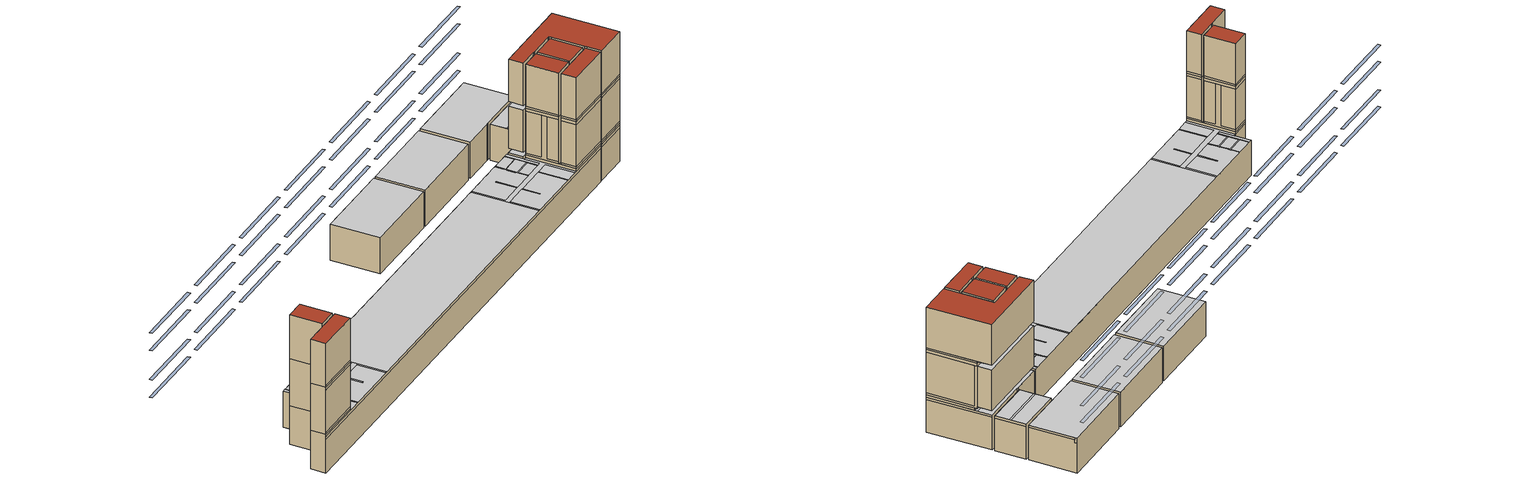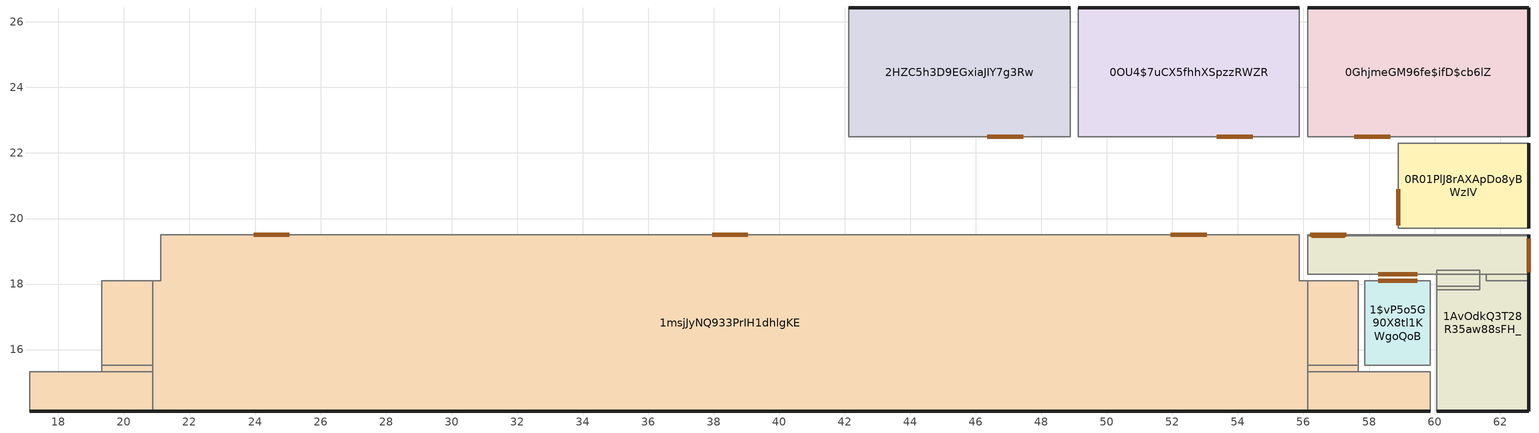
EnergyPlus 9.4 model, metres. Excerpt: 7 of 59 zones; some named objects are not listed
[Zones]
0GhjmeGM96fe$ifD$cb6lZ
 floor ground (BPS-GroundFloor_3_0.04_0.06_0.16): 62.88,26.43 62.88,22.5 56.12,22.5 56.12,26.43 z-3.37
 wall outside (BPS-OuterWall_2_0.175_0.07): 62.88,26.43 56.12,26.43 z-3.37:-0.37; 62.88,26.23 62.88,26.43 z-0.82:-0.37; 62.88,22.5,-0.57 62.88,22.5,-3.37 62.88,26.43,-3.37 62.88,26.43,-0.82 62.88,26.23,-0.82 62.88,26.23,-0.57
 wall to 11z9ZHoCXA7OolC51xExZR (BPS-InnerWall_3_0.01_0.15_0.01): 56.12,22.5 58.7,22.5 z-3.37:-0.37
 wall adiabatic (BPS-InnerWall_3_0.01_0.15_0.01): 58.7,22.5 58.9,22.5 z-3.37:-0.37; 62.88,22.5 62.88,26.23 z-0.57:-0.37
 wall to 0R01PlJ8rAXApDo8yBWzIV (BPS-InnerWall_3_0.01_0.15_0.01): 58.9,22.5 62.88,22.5 z-3.37:-0.37
 wall to 0OU4$7uCX5fhhXSpzzRWZR (BPS-InnerWall_3_0.01_0.15_0.01): 56.12,26.43 56.12,22.5 z-3.37:-0.37
 door inside (BPS-InnerDoor_1_0.05): 57.55,22.5 58.65,22.5 z-3.37:-1.23
 ceiling to 1m_aCPYurDTu1AgV9_elxt (BPS-InnerFloor_3_0.04_0.06_0.16): 62.88,22.5 62.88,26.43 56.12,26.43 56.12,22.5 z-0.37
0OU4$7uCX5fhhXSpzzRWZR
 floor ground (BPS-GroundFloor_3_0.04_0.06_0.16): 55.88,26.43 55.88,22.5 49.12,22.5 49.12,26.43 z-3.37
 wall outside (BPS-OuterWall_2_0.175_0.07): 55.88,26.43 49.12,26.43 z-3.37:-0.37
 wall to 11z9ZHoCXA7OolC51xExZR (BPS-InnerWall_3_0.01_0.15_0.01): 49.12,22.5 55.88,22.5 z-3.37:-0.37
 wall to 2HZC5h3D9EGxiaJIY7g3Rw (BPS-InnerWall_3_0.01_0.15_0.01): 49.12,26.43 49.12,22.5 z-3.37:-0.37
 door inside (BPS-InnerDoor_1_0.05): 53.35,22.5 54.45,22.5 z-3.37:-1.23
 ceiling to 0MDTd89FHE$vYVwlsEClOU (BPS-InnerFloor_3_0.04_0.06_0.16): 55.88,22.5 55.88,26.43 49.12,26.43 49.12,22.5 z-0.37
0R01PlJ8rAXApDo8yBWzIV
 floor ground (BPS-GroundFloor_3_0.04_0.06_0.16): 62.88,22.3 62.88,19.7 58.9,19.7 58.9,22.3 z-3.37
 wall outside (BPS-OuterWall_2_0.175_0.07): 62.88,19.7 62.88,22.3 z-3.37:-0.57
 wall to 1AvOdkQ3T28R35aw88sFH_ (BPS-InnerWall_3_0.01_0.15_0.01): 58.9,19.7 62.88,19.7 z-3.37:-0.37
 wall to 11z9ZHoCXA7OolC51xExZR (BPS-InnerWall_3_0.01_0.15_0.01): 58.9,22.3 58.9,19.7 z-3.37:-0.37
 wall adiabatic (BPS-InnerWall_3_0.01_0.15_0.01): 62.88,19.7 62.88,22.3 z-0.57:-0.37
 door inside (BPS-InnerDoor_1_0.05): 58.9,20.89 58.9,19.8 z-3.37:-1.32
 ceiling to 1m_aCPYurDTu1AgV9_elxt (BPS-InnerFloor_3_0.04_0.06_0.16): 62.88,21.05 62.88,22.3 58.9,22.3 58.9,21.05 z-0.37
 ceiling adiabatic (BPS-InnerFloor_3_0.04_0.06_0.16): 62.88,20.9 62.88,21.05 58.9,21.05 58.9,20.9 z-0.37; 62.88,19.7 62.88,19.73 58.9,19.73 58.9,19.7 z-0.37
 ceiling to 1Pa4Dm1xXFOuQ42mT39OUf (BPS-InnerFloor_3_0.04_0.06_0.16): 62.88,19.73 62.88,20.9 58.9,20.9 58.9,19.73 z-0.37
1$vP5o5G90X8tl1KWgoQoB
 floor ground (BPS-GroundFloor_3_0.04_0.06_0.16): 59.88,18.1 59.88,15.53 57.88,15.53 57.88,18.1 z-3.37
 wall to 1msjJyNQ933PrIH1dhlgKE (BPS-InnerWall_3_0.01_0.15_0.01): 57.88,18.1 57.88,15.53 59.88,15.53 z-3.37:-0.15; 57.88,18.1 57.88,15.53 59.88,15.53 z-0.15:3.75; 57.88,18.1 57.88,15.53 59.88,15.53 z3.75:7.4
 wall to 1AvOdkQ3T28R35aw88sFH_ (BPS-InnerWall_3_0.01_0.15_0.01): 59.88,18.1 57.88,18.1 z0:3.5; 59.88,18.1 57.88,18.1 z3.9:7.4; 59.88,18.1 57.88,18.1 z-3.37:-0.37; 59.88,15.53 59.88,18.1 z3.75:7.4; 59.88,15.53,3.75 59.88,15.53,-0.15 59.88,17.94,-0.15 59.88,17.94,0 59.88,18.1,0 59.88,18.1,3.75; 59.88,15.53,-0.15 59.88,15.53,-3.37 59.88,18.1,-3.37 59.88,18.1,-0.37 59.88,17.82,-0.37 59.88,17.82,-0.15
 wall adiabatic (BPS-InnerWall_3_0.01_0.15_0.01): 58.27,18.1 57.88,18.1 / 59.88,17.94 59.88,18.1 59.48,18.1 z-0.15:0; 59.88,18.1 57.88,18.1 z3.5:3.75; 58.27,18.1 57.88,18.1 / 59.88,18.1 59.48,18.1 z3.75:3.9; 59.88,17.82 59.88,18.1 z-0.37:-0.15
 wall adiabatic (BPS-InnerFloor_3_0.04_0.06_0.16): 59.48,18.1 58.27,18.1 z-0.15:0; 59.88,18.1 57.88,18.1 z-0.37:-0.15; 59.48,18.1 58.27,18.1 z3.75:3.9
 door inside (BPS-InnerDoor_1_0.05): 59.48,18.1 58.27,18.1 z3.9:6; 59.48,18.1 58.27,18.1 z0:2.1; 59.48,18.1 58.27,18.1 z-3.37:-1.12
 roof outside (BPS-Roof_3_0.15_0.12_0.03): 59.88,15.53 59.88,18.1 57.88,18.1 57.88,15.53 z7.4
1AvOdkQ3T28R35aw88sFH_
 floor adiabatic (BPS-InnerFloor_3_0.04_0.06_0.16): 62.88,19.48 62.88,18.3 61.38,18.3 61.38,18.43 60.06,18.43 60.06,18.3 56.12,18.3 56.12,19.48 z3.9; 61.38,18.43 61.38,18.3 60.08,18.3 60.06,18.43 z3.9; 62.88,18.3 62.88,18.1 61.58,18.1 61.58,18.3 z-0.15; 61.38,17.94 61.38,17.82 60.08,17.82 60.08,17.94 z-0.15; 62.88,19.48 62.88,18.3 61.38,18.3 61.38,17.94 60.08,17.94 60.08,18.3 56.12,18.3 56.12,19.48 z0; 61.38,18.43 61.38,18.3 60.06,18.3 60.06,18.43 z3.75
 floor ground (BPS-GroundFloor_3_0.04_0.06_0.16): 62.88,19.5 62.88,14.12 60.08,14.12 60.08,18.3 56.12,18.3 56.12,19.5 z-3.37
 wall outside (BPS-OuterWall_2_0.175_0.07): 60.08,14.12 62.88,14.12 62.88,19.5 z-3.37:-0.57
 wall adiabatic (BPS-InnerWall_3_0.01_0.15_0.01): 60.08,14.12 62.88,14.12 62.88,19.5 z-0.57:-0.37; 60.08,18.3 60.08,18.1 z0:3.75; 59.88,18.3 60.08,18.3 / 57.67,18.3 57.88,18.3 z0:3.5; 57.67,18.3 57.88,18.3 / 59.88,18.3 60.08,18.3 z3.9:7.4; 60.08,14.12 62.88,14.12 z-0.15:0; 60.08,14.12 62.88,14.12 62.88,18.3 z3.75:3.9; 58.9,19.5 58.7,19.5 / 57.67,18.3 57.88,18.3 / 59.88,18.3 60.08,18.3 60.08,18.1 z-3.37:-0.37; 60.08,15.53 60.08,15.32 z-0.15:3.75; 60.08,15.53 60.08,15.32 z3.75:7.4; 60.08,15.53 60.08,15.32 z-3.37:-0.15; 62.88,14.12,0 62.88,14.12,-0.15 62.88,18.3,-0.15 62.88,18.3,0 62.88,18.3,3.5 62.88,18.1,3.5 62.88,18.1,0; 60.08,18.3,7.4 60.08,18.3,3.9 60.08,18.3,3.86 60.08,18.3,3.75 60.08,18.1,3.75 60.08,18.1,7.4
 wall to 1Pa4Dm1xXFOuQ42mT39OUf (BPS-InnerWall_3_0.01_0.15_0.01): 62.88,19.48 56.12,19.48 / 60.08,14.12 62.88,14.12 z0:3.5; 60.08,14.12 62.88,14.12 62.88,19.48 56.12,19.48 z3.9:7.4
 wall to 1msjJyNQ933PrIH1dhlgKE (BPS-InnerWall_3_0.01_0.15_0.01): 56.12,18.3 57.67,18.3 z0:3.5; 56.12,18.3 57.67,18.3 z3.9:7.4; 56.12,19.5 56.12,18.3 57.67,18.3 z-3.37:-0.37; 60.08,15.32 60.08,14.12 z-0.15:3.75; 60.08,15.32 60.08,14.12 z3.75:7.4; 60.08,15.32 60.08,14.12 z-3.37:-0.15
 wall to 3n5dZNiiD3TwD4POeWvSGU (BPS-InnerWall_3_0.01_0.15_0.01): 62.88,18.3 62.88,19.48 z0:3.5
 wall adiabatic (BPS-InnerFloor_3_0.04_0.06_0.16): 62.88,18.3 61.38,18.3 61.38,17.94 60.08,17.94 z-0.15:0; 60.08,14.12 62.88,14.12 62.88,18.1 61.58,18.1 61.58,18.3 61.38,18.3 61.38,17.82 60.08,17.82 z-0.37:-0.15; 61.38,18.3 61.38,18.43 60.06,18.43 60.06,18.3 z3.75:3.86; 60.08,14.12 62.88,14.12 62.88,18.3 60.08,18.3 z3.5:3.75; 62.88,18.3,3.9 62.88,18.3,3.75 61.38,18.3,3.75 61.38,18.3,3.86 60.08,18.3,3.86 60.08,18.3,3.9
 wall to 2o3MylYZzAnR8q1ofuG3sg (BPS-InnerWall_3_0.01_0.15_0.01): 62.88,14.12 62.88,18.1 z0:3.5
 wall to 3WunmaeeP3TeG81wIlJQrM (BPS-InnerWall_3_0.01_0.15_0.01): 56.12,19.48 56.12,18.3 z0:3.5
 wall to 02ErasZEnFFPR$5XIz1jZ8 (BPS-InnerWall_3_0.01_0.15_0.01): 56.12,19.48 56.12,18.3 z3.9:7.4
 wall to 11z9ZHoCXA7OolC51xExZR (BPS-InnerWall_3_0.01_0.15_0.01): 58.7,19.5 56.12,19.5 z-3.37:-0.37
 door inside (BPS-InnerDoor_1_0.05): 58.27,18.3 59.48,18.3 z3.9:6; 58.27,18.3 59.48,18.3 z0:2.1; 57.26,19.48 56.25,19.48 / 62.88,18.36 62.88,19.38 z0:2.25; 57.26,19.48 56.25,19.48 z3.9:6.15; 57.3,19.5 56.21,19.5 z-3.37:-1.23; 58.27,18.3 59.48,18.3 z-3.37:-1.12
 ceiling adiabatic (BPS-InnerFloor_3_0.04_0.06_0.16): 61.38,18.3 61.38,18.43 60.06,18.43 60.08,18.3 z3.86; 62.88,18.1 62.88,18.3 61.58,18.3 61.58,18.1 z-0.37; 62.88,18.3 62.88,19.48 56.12,19.48 56.12,18.3 60.08,18.3 60.08,17.94 61.38,17.94 61.38,18.3 z-0.37; 62.88,19.48 62.88,19.5 56.12,19.5 56.12,19.48 z-0.37; 61.38,17.82 61.38,17.94 60.08,17.94 60.08,17.82 z-0.37; 61.38,18.3 61.38,18.43 60.06,18.43 60.06,18.3 z3.5; 62.88,18.3 62.88,19.48 56.12,19.48 56.12,18.3 60.06,18.3 60.06,18.43 61.38,18.43 61.38,18.3 z3.5
 roof outside (BPS-Roof_3_0.15_0.12_0.03): 62.88,14.12 62.88,19.48 56.12,19.48 56.12,18.3 60.08,18.3 60.08,14.12 z7.4
1msjJyNQ933PrIH1dhlgKE
 floor ground (BPS-GroundFloor_3_0.04_0.06_0.16): 57.67,18.1 57.67,15.32 59.88,15.32 59.88,14.12 17.12,14.12 17.12,15.32 19.32,15.32 19.32,18.1 21.12,18.1 21.12,19.5 55.88,19.5 55.88,18.1 z-3.37
 wall outside (BPS-OuterWall_2_0.175_0.07): 17.12,14.12 59.88,14.12 z-3.37:-0.57
 wall adiabatic (BPS-InnerWall_3_0.01_0.15_0.01): 17.12,14.12 59.88,14.12 z-0.57:-0.37; 17.12,14.12 20.88,14.12 20.88,15.32 / 20.88,18.1 19.32,18.1 / 57.67,18.1 56.12,18.1 / 56.12,15.32 56.12,14.12 59.88,14.12 z-0.15:0; 57.88,15.32 57.67,15.32 57.67,15.53 / 19.32,15.53 19.32,15.32 19.12,15.32 z-3.37:-0.15; 17.12,14.12 20.88,14.12 20.88,15.32 / 20.88,15.53 20.88,18.1 19.32,18.1 / 57.67,18.1 56.12,18.1 56.12,15.53 / 56.12,15.32 56.12,14.12 59.88,14.12 z3.75:3.9; 19.32,15.53 20.88,15.53 / 20.88,15.32 19.32,15.32 19.12,15.32 / 56.12,15.53 57.67,15.53 / 57.88,15.32 57.67,15.32 56.12,15.32 z-0.15:3.75; 19.32,15.53 20.88,15.53 / 20.88,15.32 19.32,15.32 19.12,15.32 / 56.12,15.53 57.67,15.53 / 57.88,15.32 57.67,15.32 56.12,15.32 z3.75:7.4; 20.88,18.1 19.32,18.1 / 57.67,18.1 56.12,18.1 z3.5:3.75; 21.12,18.3 21.12,18.1 20.88,18.1 / 56.12,18.1 55.88,18.1 55.88,18.3 z-3.37:-0.37; 20.88,16.48,3.5 20.88,16.48,0 20.88,15.53,0 20.88,15.53,-0.15 20.88,18.1,-0.15 20.88,18.1,0 20.88,16.88,0 20.88,16.88,3.5; 20.88,15.32 20.88,15.53 19.32,15.53 19.32,15.32 z-0.15; 56.12,16.88,3.5 56.12,16.88,0 56.12,18.1,0 56.12,18.1,-0.15 56.12,15.53,-0.15 56.12,15.53,0 56.12,16.48,0 56.12,16.48,3.5; 57.67,15.32 57.67,15.53 56.12,15.53 56.12,15.32 z-0.15
 wall to 1Pa4Dm1xXFOuQ42mT39OUf (BPS-InnerWall_3_0.01_0.15_0.01): 17.12,14.12 20.88,14.12 / 56.12,14.12 59.88,14.12 z0:3.5; 17.12,14.12 20.88,14.12 / 56.12,15.32 56.12,14.12 59.88,14.12 z3.9:7.4
 wall to 2LhbqelWX6PxkTQj1rKqY_ (BPS-InnerWall_3_0.01_0.15_0.01): 20.88,14.12 20.88,15.32 / 20.88,15.53 20.88,16.48 z0:3.5
 wall to 0i7JKizpr1lxfx1F71b7wt (BPS-InnerWall_3_0.01_0.15_0.01): 20.88,16.88 20.88,18.1 z0:3.5
 wall to 2lQXmN_JDFywNHbCkUB0Bx (BPS-InnerWall_3_0.01_0.15_0.01): 17.12,15.32 17.12,14.12 z-0.15:3.75; 17.12,15.32 17.12,14.12 z3.75:7.4; 21.12,19.5 21.12,18.3 / 20.88,18.1 19.32,18.1 z-3.37:-0.37; 17.12,15.32 17.12,14.12 z-3.37:-0.15; 20.88,18.1 19.32,18.1 z0:3.5; 20.88,18.1 19.32,18.1 z3.9:7.4
 wall to 1KWbEeqKX7yBu50E2HAqP6 (BPS-InnerWall_3_0.01_0.15_0.01): 20.88,15.53 20.88,18.1 / 20.88,14.12 20.88,15.32 z3.9:7.4
 wall to 3bDbhpsyf2ZOmDSh2v_xdd (BPS-InnerWall_3_0.01_0.15_0.01): 19.32,18.1 19.32,15.53 / 19.12,15.32 17.12,15.32 z-0.15:3.75; 19.32,18.1 19.32,15.53 / 19.12,15.32 17.12,15.32 z3.75:7.4; 19.32,18.1 19.32,15.53 / 19.12,15.32 17.12,15.32 z-3.37:-0.15
 wall adiabatic (BPS-InnerFloor_3_0.04_0.06_0.16): 56.12,15.32 56.12,14.12 59.88,14.12 / 20.88,15.53 20.88,18.1 / 17.12,14.12 20.88,14.12 20.88,15.32 / 56.12,18.1 56.12,15.53 z3.5:3.75; 57.67,18.1 56.12,18.1 56.12,14.12 59.88,14.12 / 17.12,14.12 20.88,14.12 20.88,18.1 19.32,18.1 z-0.37:-0.15
 wall to 11z9ZHoCXA7OolC51xExZR (BPS-InnerWall_3_0.01_0.15_0.01): 55.88,19.5 21.12,19.5 z-3.37:-0.37
 wall to 2wrt3TPKr5MORZyqTe7D3i (BPS-InnerWall_3_0.01_0.15_0.01): 56.12,15.32 56.12,14.12 / 56.12,16.48 56.12,15.53 z0:3.5
 wall to 3WunmaeeP3TeG81wIlJQrM (BPS-InnerWall_3_0.01_0.15_0.01): 56.12,18.1 56.12,16.88 z0:3.5
 wall to 02ErasZEnFFPR$5XIz1jZ8 (BPS-InnerWall_3_0.01_0.15_0.01): 56.12,18.1 56.12,15.53 z3.9:7.4
 door inside (BPS-InnerDoor_1_0.05): 39.05,19.5 37.95,19.5 / 53.05,19.5 51.95,19.5 / 25.05,19.5 23.95,19.5 z-3.37:-1.23
 ceiling to 2whEi3aZHDvxFYJ5dHcdQO (BPS-InnerFloor_3_0.04_0.06_0.16): 54.11,17.88 54.11,18.57 54.03,18.57 54.03,17.88 z-0.37; 55.56,17.8 55.56,18.65 54.11,18.65 54.11,17.8 z-0.37; 54.11,18.8 54.11,19.5 54.03,19.5 54.03,18.8 z-0.37; 55.56,18.73 55.56,19.5 54.11,19.5 54.11,18.73 z-0.37; 54.03,16.88 54.03,19.5 50.48,19.5 50.48,16.88 52.27,16.88 52.27,18.57 52.38,18.57 52.38,16.88 z-0.37; 54.11,16.95 54.11,17.65 54.03,17.65 54.03,16.95 z-0.37; 55.56,16.88 55.56,17.73 54.11,17.73 54.11,16.88 z-0.37
 ceiling to 2wrt3TPKr5MORZyqTe7D3i (BPS-InnerFloor_3_0.04_0.06_0.16): 55.88,14.12 55.88,16.48 54.88,16.48 54.88,14.12 z-0.37; 54.88,14.12 54.88,14.8 54.8,14.8 54.8,14.12 z-0.37; 54.8,14.12 54.8,16.48 52.38,16.48 52.38,15.03 52.27,15.03 52.27,16.48 50.48,16.48 50.48,14.12 z-0.37
 ceiling to 1Pa4Dm1xXFOuQ42mT39OUf (BPS-InnerFloor_3_0.04_0.06_0.16): 50.33,14.12 50.33,19.5 49.12,19.5 49.12,19.48 48.88,19.48 48.88,19.5 42.12,19.5 42.12,19.48 41.88,19.48 41.88,19.5 35.12,19.5 35.12,19.48 34.88,19.48 34.88,19.5 28.12,19.5 28.12,19.48 27.88,19.48 27.88,19.5 26.7,19.5 26.7,14.12 z-0.37
 ceiling adiabatic (BPS-InnerFloor_3_0.04_0.06_0.16): 56.12,14.12 56.12,18.1 55.88,18.1 55.88,16.88 55.62,16.88 55.62,19.5 55.56,19.5 55.56,18.73 54.11,18.73 54.11,18.8 54.03,18.8 54.03,18.57 54.11,18.57 54.11,18.65 55.56,18.65 55.56,17.8 54.11,17.8 54.11,17.88 54.03,17.88 54.03,17.65 54.11,17.65 54.11,17.73 55.56,17.73 55.56,16.88 54.11,16.88 54.11,16.95 54.03,16.95 54.03,16.88 52.38,16.88 52.38,18.57 52.27,18.57 52.27,16.88 50.48,16.88 50.48,19.5 50.33,19.5 50.33,14.12 50.48,14.12 50.48,16.48 52.27,16.48 52.27,15.03 52.38,15.03 52.38,16.48 54.8,16.48 54.8,14.8 54.88,14.8 54.88,16.48 55.88,16.48 55.88,14.12 z-0.37; 26.7,14.12 26.7,19.5 26.55,19.5 26.55,16.88 24.75,16.88 24.75,18.57 24.65,18.57 24.65,16.88 22.96,16.88 22.96,16.95 22.89,16.95 22.89,16.88 21.44,16.88 21.44,17.73 22.89,17.73 22.89,17.65 22.96,17.65 22.96,17.88 22.89,17.88 22.89,17.8 21.44,17.8 21.44,18.65 22.89,18.65 22.89,18.57 22.96,18.57 22.96,18.8 22.89,18.8 22.89,18.73 21.44,18.73 21.44,19.5 21.38,19.5 21.38,16.88 21.12,16.88 21.12,18.1 20.88,18.1 20.88,14.12 21.12,14.12 21.12,16.48 22.12,16.48 22.12,14.8 22.2,14.8 22.2,16.48 24.65,16.48 24.65,15.03 24.75,15.03 24.75,16.48 26.55,16.48 26.55,14.12 z-0.37
 ceiling to 3WunmaeeP3TeG81wIlJQrM (BPS-InnerFloor_3_0.04_0.06_0.16): 55.88,16.88 55.88,19.5 55.62,19.5 55.62,16.88 z-0.37
 ceiling to 3SFxr_qp9EYuaYJGZcJlIB (BPS-InnerFloor_3_0.04_0.06_0.16): 22.96,16.95 22.96,17.65 22.89,17.65 22.89,16.95 z-0.37; 26.55,16.88 26.55,19.5 22.96,19.5 22.96,16.88 24.65,16.88 24.65,18.57 24.75,18.57 24.75,16.88 z-0.37; 22.96,18.8 22.96,19.5 22.89,19.5 22.89,18.8 z-0.37; 22.89,18.73 22.89,19.5 21.44,19.5 21.44,18.73 z-0.37; 22.96,17.88 22.96,18.57 22.89,18.57 22.89,17.88 z-0.37; 22.89,17.8 22.89,18.65 21.44,18.65 21.44,17.8 z-0.37; 22.89,16.88 22.89,17.73 21.44,17.73 21.44,16.88 z-0.37
 ceiling to 0i7JKizpr1lxfx1F71b7wt (BPS-InnerFloor_3_0.04_0.06_0.16): 21.38,16.88 21.38,19.5 21.12,19.5 21.12,16.88 z-0.37
 ceiling to 2LhbqelWX6PxkTQj1rKqY_ (BPS-InnerFloor_3_0.04_0.06_0.16): 26.55,14.12 26.55,16.48 24.75,16.48 24.75,15.03 24.65,15.03 24.65,16.48 22.2,16.48 22.2,14.12 z-0.37; 22.2,14.12 22.2,14.8 22.12,14.8 22.12,14.12 z-0.37; 22.12,14.12 22.12,16.48 21.12,16.48 21.12,14.12 z-0.37
 roof outside (BPS-Roof_3_0.15_0.12_0.03): 20.88,14.12 20.88,15.32 17.12,15.32 17.12,14.12 z7.4; 20.88,15.53 20.88,18.1 19.32,18.1 19.32,15.53 z7.4; 59.88,14.12 59.88,15.32 56.12,15.32 56.12,14.12 z7.4; 57.67,15.53 57.67,18.1 56.12,18.1 56.12,15.53 z7.4
2HZC5h3D9EGxiaJIY7g3Rw
 floor ground (BPS-GroundFloor_3_0.04_0.06_0.16): 48.88,26.43 48.88,22.5 42.12,22.5 42.12,26.43 z-3.37
 wall outside (BPS-OuterWall_2_0.175_0.07): 48.88,26.43 42.12,26.43 z-3.37:-0.37
 wall to 11z9ZHoCXA7OolC51xExZR (BPS-InnerWall_3_0.01_0.15_0.01): 42.12,22.5 48.88,22.5 z-3.37:-0.37
 wall to 1dULtj9BHBCusyCQdCoTZj (BPS-InnerWall_3_0.01_0.15_0.01): 42.12,26.43 42.12,22.5 z-3.37:-0.37
 door inside (BPS-InnerDoor_1_0.05): 46.35,22.5 47.45,22.5 z-3.37:-1.23
 ceiling to 1_quP$Mub52fJWWk3heG5T (BPS-InnerFloor_3_0.04_0.06_0.16): 48.88,22.5 48.88,26.43 42.12,26.43 42.12,22.5 z-0.37
shading: 20.47,26.48,0.82 20.47,26.73,0.81 14.53,26.73,0.81 14.53,26.48,0.82; 20.47,26.48,4.72 20.47,26.73,4.71 14.53,26.73,4.71 14.53,26.48,4.72; 41.47,26.48,0.82 41.47,26.73,0.81 35.53,26.73,0.81 35.53,26.48,0.82; 48.47,26.48,0.82 48.47,26.73,0.81 42.53,26.73,0.81 42.53,26.48,0.82; 34.47,26.48,0.82 34.47,26.73,0.81 28.53,26.73,0.81 28.53,26.48,0.82; 27.47,26.48,0.82 27.47,26.73,0.81 21.53,26.73,0.81 21.53,26.48,0.82; 27.47,26.48,4.72 27.47,26.73,4.71 21.53,26.73,4.71 21.53,26.48,4.72; 41.47,26.48,4.72 41.47,26.73,4.71 35.53,26.73,4.71 35.53,26.48,4.72; 34.47,26.48,4.72 34.47,26.73,4.71 28.53,26.73,4.71 28.53,26.48,4.72; 55.47,26.48,4.72 55.47,26.73,4.71 49.53,26.73,4.71 49.53,26.48,4.72; 62.47,26.48,0.82 62.47,26.73,0.81 56.53,26.73,0.81 56.53,26.48,0.82; 55.47,26.48,0.82 55.47,26.73,0.81 49.53,26.73,0.81 49.53,26.48,0.82; 48.47,26.48,4.72 48.47,26.73,4.71 42.53,26.73,4.71 42.53,26.48,4.72; 62.47,26.48,4.72 62.47,26.73,4.71 56.53,26.73,4.71 56.53,26.48,4.72; 20.47,26.73 20.47,26.48 14.53,26.48 14.53,26.73 z2.27; 20.47,26.73 20.47,26.48 14.53,26.48 14.53,26.73 z6.17; 41.47,26.73 41.47,26.48 35.53,26.48 35.53,26.73 z2.27; 48.47,26.73 48.47,26.48 42.53,26.48 42.53,26.73 z2.27; 34.47,26.73 34.47,26.48 28.53,26.48 28.53,26.73 z2.27; 27.47,26.73 27.47,26.48 21.53,26.48 21.53,26.73 z2.27; 27.47,26.73 27.47,26.48 21.53,26.48 21.53,26.73 z6.17; 41.47,26.73 41.47,26.48 35.53,26.48 35.53,26.73 z6.17; 34.47,26.73 34.47,26.48 28.53,26.48 28.53,26.73 z6.17; 55.47,26.73 55.47,26.48 49.53,26.48 49.53,26.73 z6.17; 62.47,26.73 62.47,26.48 56.53,26.48 56.53,26.73 z2.27; 55.47,26.73 55.47,26.48 49.53,26.48 49.53,26.73 z2.27; 48.47,26.73 48.47,26.48 42.53,26.48 42.53,26.73 z6.17; 62.47,26.73 62.47,26.48 56.53,26.48 56.53,26.73 z6.17
[Building]
None: North Axis=0; Terrain=Suburbs; Loads Convergence Tolerance Value=0.04; Temperature Convergence Tolerance Value=0.4; Solar Distribution=FullExterior; Maximum Number of Warmup Days=25; Minimum Number of Warmup Days=6
[Site:Location]
DENVER_STAPLETON_CO_USA_WMO_724690: Latitude=39.77; Longitude=-104.87; Time Zone=-7; Elevation=1611
[SizingPeriod:DesignDay] Day of Month=21; Humidity Condition Type=Wetbulb; Barometric Pressure=83411; Rain Indicator=No; Snow Indicator=No; Daylight Saving Time Indicator=No; Solar Model Indicator=ASHRAEClearSky
Name | Month | Day Type | Maximum DryBulb Temperature | Daily DryBulb Temperature Range | Wetbulb or DewPoint at Maximum DryBulb | Wind Speed | Wind Direction | Sky Clearness
DENVER_STAPLETON Ann Htg 99.6% Condns DB | 12 | WinterDesignDay | -20 | 0 | -20 | 2.3 | 180 | 0
DENVER_STAPLETON Ann Clg .4% Condns DB=>MWB | 7 | SummerDesignDay | 34.1 | 15.2 | 15.8 | 4 | 120 | 1
[SITE:GROUNDTEMPERATURE:BUILDINGSURFACE]
13, 13, 13, 13, 13, 13, 13, 13, 13, 13, 13, 13
[MATERIAL] Roughness=MediumRough; Thermal Absorptance=0.9; Solar Absorptance=0.7; Visible Absorptance=0.7
Name | Thickness | Conductivity | Density | Specific Heat
lime_plaster_0.01 | 0.01 | 0.7 | 1600 | 850
vertical_core_brick_700_0.15 | 0.15 | 0.13 | 695 | 850
cement_floating_screed_2_bottom_0.04 | 0.04 | 1.4 | 1990 | 1000
EPS_040_15_0.06 | 0.06 | 0.04 | 15 | 1500
concrete_CEM_II_BS325R_wz05_0.16 | 0.16 | 2.1 | 2420 | 1000
concrete_CEM_II_BS325R_wz05_0.15 | 0.15 | 2.1 | 2420 | 1000
foam_glass_board_130_0.12 | 0.12 | 0.065 | 130 | 840
gravel_single_granular_0.03 | 0.03 | 0.814 | 1500 | 840
Door0_2015Typical_0.05 | 0.05 | 0.08 | 650 | 1500
concrete_CEM_II_BS325R_wz05_0.175 | 0.175 | 2.1 | 2420 | 1000
EPS_040_15_0.07 | 0.07 | 0.04 | 15 | 1500
[CONSTRUCTION]
BPS-InnerWall_3_0.01_0.15_0.01: lime_plaster_0.01, vertical_core_brick_700_0.15, lime_plaster_0.01
BPS-InnerFloor_3_0.04_0.06_0.16; BPS-GroundFloor_3_0.04_0.06_0.16: concrete_CEM_II_BS325R_wz05_0.16, EPS_040_15_0.06, cement_floating_screed_2_bottom_0.04
BPS-Roof_3_0.15_0.12_0.03: gravel_single_granular_0.03, foam_glass_board_130_0.12, concrete_CEM_II_BS325R_wz05_0.15
BPS-InnerDoor_1_0.05: Door0_2015Typical_0.05
BPS-OuterWall_2_0.175_0.07: EPS_040_15_0.07, concrete_CEM_II_BS325R_wz05_0.175
[ZONE] Type=1; Multiplier=1; Ceiling Height=autocalculate; Floor Area=autocalculate; Part of Total Floor Area=Yes
Name | Volume
0GhjmeGM96fe$ifD$cb6lZ; 0OU4$7uCX5fhhXSpzzRWZR; 2HZC5h3D9EGxiaJIY7g3Rw | 79.48125
0R01PlJ8rAXApDo8yBWzIV | 31.005
1$vP5o5G90X8tl1KWgoQoB | 55.4655
1AvOdkQ3T28R35aw88sFH_ | 205.471
1msjJyNQ933PrIH1dhlgKE | 751.204
[PEOPLE] Number of People Calculation Method=People/Area; Fraction Radiant=0.5; Sensible Heat Fraction=autocalculate; Carbon Dioxide Generation Rate=3.82e-08; Enable ASHRAE 55 Comfort Warnings=No; Mean Radiant Temperature Calculation Type=ZoneAveraged; Clothing Insulation Calculation Method=ClothingInsulationSchedule
Name | Zone or ZoneList | Number of People Schedule | People per Zone Floor Area | Activity Level Schedule
0GhjmeGM96fe$ifD$cb6lZ | 0GhjmeGM96fe$ifD$cb6lZ | Schedule People Stock technical equipment archives | 0.025 | Schedule Activity 90 watt
0OU4$7uCX5fhhXSpzzRWZR | 0OU4$7uCX5fhhXSpzzRWZR | Schedule People Stock technical equipment archives | 0.025 | Schedule Activity 90 watt
0R01PlJ8rAXApDo8yBWzIV | 0R01PlJ8rAXApDo8yBWzIV | Schedule People Group Office (between 2 and 6 employees) | 0.0714286 | Schedule Activity 70 watt
1$vP5o5G90X8tl1KWgoQoB | 1$vP5o5G90X8tl1KWgoQoB | Schedule People Stock technical equipment archives | 0.025 | Schedule Activity 90 watt
1AvOdkQ3T28R35aw88sFH_ | 1AvOdkQ3T28R35aw88sFH_ | Schedule People Traffic area | 0 | Schedule Activity 70 watt
1msjJyNQ933PrIH1dhlgKE | 1msjJyNQ933PrIH1dhlgKE | Schedule People Stock technical equipment archives | 0.025 | Schedule Activity 90 watt
2HZC5h3D9EGxiaJIY7g3Rw | 2HZC5h3D9EGxiaJIY7g3Rw | Schedule People Group Office (between 2 and 6 employees) | 0.0714286 | Schedule Activity 70 watt
[LIGHTS] Design Level Calculation Method=Watts/Area; Return Air Fraction=0; Fraction Radiant=0.42; Fraction Visible=0.18; Fraction Replaceable=1; EndUse Subcategory=General; Return Air Fraction Calculated from Plenum Temperature=No; Return Air Fraction Function of Plenum Temperature Coefficient 1=0; Return Air Fraction Function of Plenum Temperature Coefficient 2=0
Name | Zone or ZoneList | Schedule | Watts per Zone Floor Area
0GhjmeGM96fe$ifD$cb6lZ | 0GhjmeGM96fe$ifD$cb6lZ | Schedule Lighting Stock technical equipment archives | 11.3
0OU4$7uCX5fhhXSpzzRWZR | 0OU4$7uCX5fhhXSpzzRWZR | Schedule Lighting Stock technical equipment archives | 11.3
0R01PlJ8rAXApDo8yBWzIV | 0R01PlJ8rAXApDo8yBWzIV | Schedule Lighting Group Office (between 2 and 6 employees) | 12.5
1$vP5o5G90X8tl1KWgoQoB | 1$vP5o5G90X8tl1KWgoQoB | Schedule Lighting Stock technical equipment archives | 11.3
1AvOdkQ3T28R35aw88sFH_ | 1AvOdkQ3T28R35aw88sFH_ | Schedule Lighting Traffic area | 7
1msjJyNQ933PrIH1dhlgKE | 1msjJyNQ933PrIH1dhlgKE | Schedule Lighting Stock technical equipment archives | 11.3
2HZC5h3D9EGxiaJIY7g3Rw | 2HZC5h3D9EGxiaJIY7g3Rw | Schedule Lighting Group Office (between 2 and 6 employees) | 12.5
[ELECTRICEQUIPMENT] Design Level Calculation Method=Watts/Area; Fraction Latent=0; Fraction Radiant=0; Fraction Lost=0; EndUse Subcategory=General
Name | Zone or ZoneList | Schedule | Watts per Zone Floor Area
0GhjmeGM96fe$ifD$cb6lZ | 0GhjmeGM96fe$ifD$cb6lZ | Schedule Equipment Stock technical equipment archives | 0
0OU4$7uCX5fhhXSpzzRWZR | 0OU4$7uCX5fhhXSpzzRWZR | Schedule Equipment Stock technical equipment archives | 0
0R01PlJ8rAXApDo8yBWzIV | 0R01PlJ8rAXApDo8yBWzIV | Schedule Equipment Group Office (between 2 and 6 employees) | 7
1$vP5o5G90X8tl1KWgoQoB | 1$vP5o5G90X8tl1KWgoQoB | Schedule Equipment Stock technical equipment archives | 0
1AvOdkQ3T28R35aw88sFH_ | 1AvOdkQ3T28R35aw88sFH_ | Schedule Equipment Traffic area | 0
1msjJyNQ933PrIH1dhlgKE | 1msjJyNQ933PrIH1dhlgKE | Schedule Equipment Stock technical equipment archives | 0
2HZC5h3D9EGxiaJIY7g3Rw | 2HZC5h3D9EGxiaJIY7g3Rw | Schedule Equipment Group Office (between 2 and 6 employees) | 7
[ZONEINFILTRATION:DESIGNFLOWRATE] Schedule=Continuous; Design Flow Rate Calculation Method=AirChanges/Hour; Air Changes per Hour=0.2; Constant Term Coefficient=1; Temperature Term Coefficient=0; Velocity Term Coefficient=0; Velocity Squared Term Coefficient=0
Name | Zone or ZoneList
0GhjmeGM96fe$ifD$cb6lZ | 0GhjmeGM96fe$ifD$cb6lZ
0OU4$7uCX5fhhXSpzzRWZR | 0OU4$7uCX5fhhXSpzzRWZR
0R01PlJ8rAXApDo8yBWzIV | 0R01PlJ8rAXApDo8yBWzIV
1$vP5o5G90X8tl1KWgoQoB | 1$vP5o5G90X8tl1KWgoQoB
1AvOdkQ3T28R35aw88sFH_ | 1AvOdkQ3T28R35aw88sFH_
1msjJyNQ933PrIH1dhlgKE | 1msjJyNQ933PrIH1dhlgKE
2HZC5h3D9EGxiaJIY7g3Rw | 2HZC5h3D9EGxiaJIY7g3Rw
[HVACTEMPLATE:ZONE:IDEALLOADSAIRSYSTEM] Maximum Heating Supply Air Temperature=50; Minimum Cooling Supply Air Temperature=13; Maximum Heating Supply Air Humidity Ratio=0.0156; Minimum Cooling Supply Air Humidity Ratio=0.0077; Heating Limit=NoLimit; Cooling Limit=NoLimit; Heating Availability Schedule=On; Cooling Availability Schedule=On; Dehumidification Control Type=ConstantSensibleHeatRatio; Cooling Sensible Heat Ratio=0.7; Dehumidification Setpoint=60; Humidification Control Type=None; Humidification Setpoint=30; Outdoor Air Method=None; Outdoor Air Flow Rate per Person=0.00944; Outdoor Air Flow Rate per Zone Floor Area=0; Outdoor Air Flow Rate per Zone=0; Demand Controlled Ventilation Type=None; Outdoor Air Economizer Type=NoEconomizer; Heat Recovery Type=None; Sensible Heat Recovery Effectiveness=0.7; Latent Heat Recovery Effectiveness=0.65
Name | Template Thermostat
0GhjmeGM96fe$ifD$cb6lZ; 0OU4$7uCX5fhhXSpzzRWZR; 1$vP5o5G90X8tl1KWgoQoB; 1msjJyNQ933PrIH1dhlgKE | STATS Stock technical equipment archives
0R01PlJ8rAXApDo8yBWzIV; 2HZC5h3D9EGxiaJIY7g3Rw | STATS Group Office (between 2 and 6 employees)
1AvOdkQ3T28R35aw88sFH_ | STATS Traffic area
[SCHEDULE:DAY:HOURLY]
Schedule People Group Office (between 2 and 6 employees); Schedule People Traffic area: 0, 0, 0, 0, 0, 0, 0, 0.2, 0.4, 0.6, 0.8, 0.8, 0.4, 0.6, 0.8, 0.8, 0.4, 0.2, 0, 0, 0, 0, 0, 0
Schedule Equipment Group Office (between 2 and 6 employees); Schedule Equipment Traffic area: 0.1, 0.1, 0.1, 0.1, 0.1, 0.1, 0.1, 0.2, 0.4, 0.6, 0.8, 0.8, 0.4, 0.6, 0.8, 0.8, 0.4, 0.2, 0.1, 0.1, 0.1, 0.1, 0.1, 0.1
Schedule Lighting Group Office (between 2 and 6 employees); Schedule Lighting Stock technical equipment archives; Schedule Lighting Traffic area: 0, 0, 0, 0, 0, 0, 1, 1, 1, 1, 1, 1, 1, 1, 1, 1, 1, 1, 0, 0, 0, 0, 0, 0
Schedule People Stock technical equipment archives; Schedule Equipment Stock technical equipment archives: 0.2, 0.2, 0.2, 0.2, 0.2, 0.5, 0.8, 1, 1, 0.8, 1, 0.5, 0.8, 1, 1, 0.8, 0.8, 0.8, 0.5, 0.5, 0.5, 0.5, 0.2, 0.2
[SCHEDULE:WEEK:COMPACT]
Schedule People Group Office (between 2 and 6 employees): AllDays, Schedule People Group Office (between 2 and 6 employees)
Schedule Equipment Group Office (between 2 and 6 employees): AllDays, Schedule Equipment Group Office (between 2 and 6 employees)
Schedule Lighting Group Office (between 2 and 6 employees): AllDays, Schedule Lighting Group Office (between 2 and 6 employees)
Schedule People Stock technical equipment archives: AllDays, Schedule People Stock technical equipment archives
Schedule Equipment Stock technical equipment archives: AllDays, Schedule Equipment Stock technical equipment archives
Schedule Lighting Stock technical equipment archives: AllDays, Schedule Lighting Stock technical equipment archives
Schedule People Traffic area: AllDays, Schedule People Traffic area
Schedule Equipment Traffic area: AllDays, Schedule Equipment Traffic area
Schedule Lighting Traffic area: AllDays, Schedule Lighting Traffic area
[SCHEDULE:YEAR]
Schedule People Group Office (between 2 and 6 employees): Schedule People Group Office (between 2 and 6 employees), 1, 1, 12, 31
Schedule Equipment Group Office (between 2 and 6 employees): Schedule Equipment Group Office (between 2 and 6 employees), 1, 1, 12, 31
Schedule Lighting Group Office (between 2 and 6 employees): Schedule Lighting Group Office (between 2 and 6 employees), 1, 1, 12, 31
Schedule People Stock technical equipment archives: Schedule People Stock technical equipment archives, 1, 1, 12, 31
Schedule Equipment Stock technical equipment archives: Schedule Equipment Stock technical equipment archives, 1, 1, 12, 31
Schedule Lighting Stock technical equipment archives: Schedule Lighting Stock technical equipment archives, 1, 1, 12, 31
Schedule People Traffic area: Schedule People Traffic area, 1, 1, 12, 31
Schedule Equipment Traffic area: Schedule Equipment Traffic area, 1, 1, 12, 31
Schedule Lighting Traffic area: Schedule Lighting Traffic area, 1, 1, 12, 31
[Schedule:Compact]
Continuous; On: Through: 12/31, For: AllDays, Until: 24:00, 1
[SCHEDULE:COMPACT]
Schedule Activity 70 watt: Through: 12/31, For: Alldays, Until: 24:00, 70
Schedule Activity 90 watt: Through: 12/31, For: Alldays, Until: 24:00, 90
